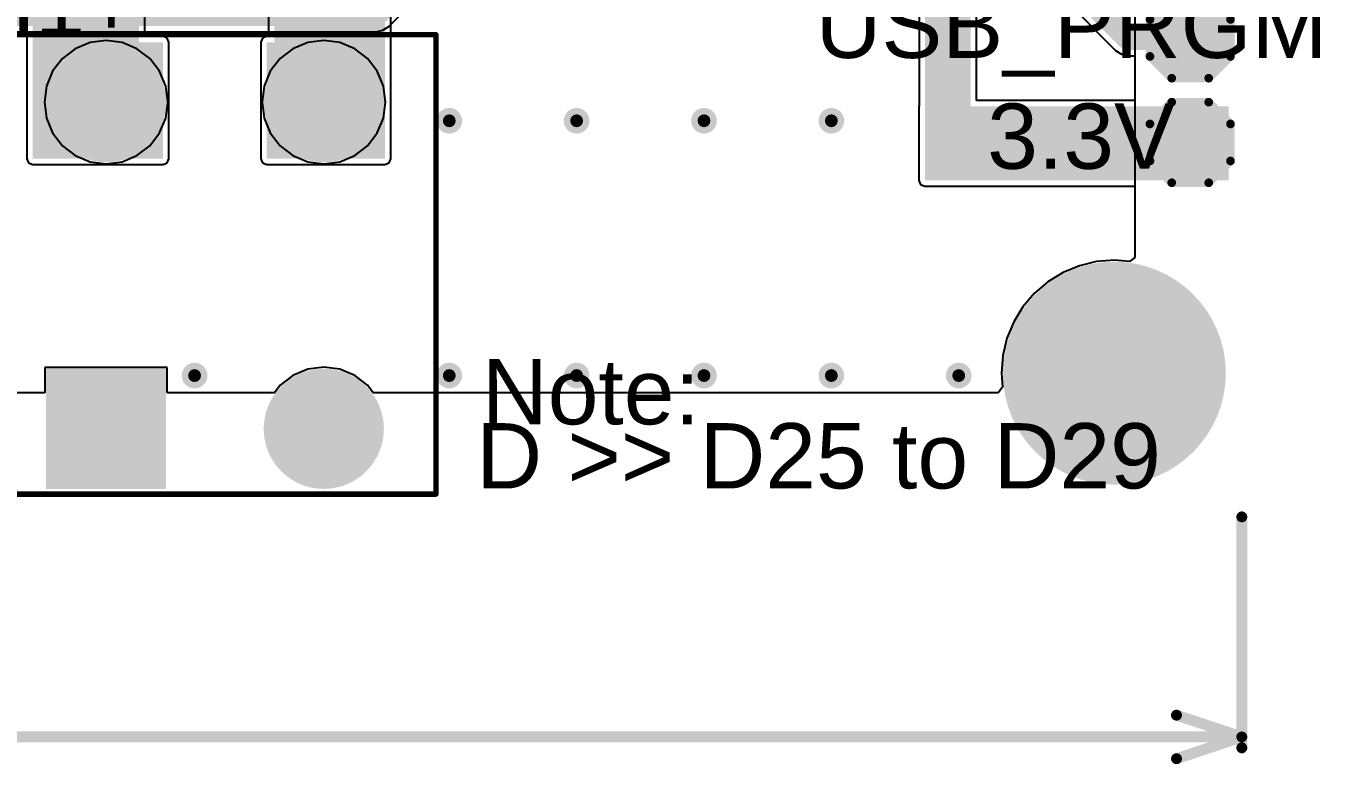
# Model space of a CAD drawing. Header units: millimetres. Extents: x -0.27 to 4.7, y -0.39 to 2.83.
# Drawn here: x 3.508 to 4.697, y -0.364 to 0.314 of the extents above; entities that cross this region are included whole.
import ezdxf

# ---------------------------------------------------------------- set-up
doc = ezdxf.new("R2010")
doc.units = ezdxf.units.MM
doc.header["$MEASUREMENT"] = 0
for name, color, linetype in [('BottomLayer', 5, 'Continuous'), ('BottomSolder', 6, 'Continuous'), ('Mechanical1', 6, 'Continuous'), ('MultiLayer', 9, 'Continuous'), ('PadHoleLayer', 156, 'Continuous'), ('TopLayer', 1, 'Continuous'), ('TopOverlay', 2, 'Continuous'), ('TopPaste', 8, 'Continuous'), ('TopSolder', 216, 'Continuous'), ('ViaHoleLayer', 16, 'Continuous')]:
    doc.layers.add(name, color=color, linetype=linetype)
doc.styles.add('Arial', font='', dxfattribs={"height": 0.2})
doc.styles.get('Arial').set_extended_font_data('Arial')

# ---------------------------------------------------------------- blocks, each defined once
blk = doc.blocks.new('HA0200500000G_5')
at = {"layer": 'BottomLayer'}
h = blk.add_hatch(color=5, dxfattribs=at)
edge = h.paths.add_edge_path()
edge.add_arc((-0.1, 0.15), 0.0512, 0, 360)
h = blk.add_hatch(color=5, dxfattribs=at)
edge = h.paths.add_edge_path()
edge.add_arc((0.1, 0.15), 0.0512, 0, 360)
blk.add_hatch(color=5, dxfattribs=at).paths.add_polyline_path([(-0.1512, -0.0988), (-0.0488, -0.0988), (-0.0488, -0.2012), (-0.1512, -0.2012)])
h = blk.add_hatch(color=5, dxfattribs=at)
edge = h.paths.add_edge_path()
edge.add_arc((0.1, -0.15), 0.0512, 0, 360)
at = {"layer": 'BottomSolder'}
h = blk.add_hatch(color=6, dxfattribs=at)
edge = h.paths.add_edge_path()
edge.add_arc((-0.1, 0.15), 0.0552, 0, 360)
h = blk.add_hatch(color=6, dxfattribs=at)
edge = h.paths.add_edge_path()
edge.add_arc((0.1, 0.15), 0.0552, 0, 360)
blk.add_hatch(color=6, dxfattribs=at).paths.add_polyline_path([(-0.1552, -0.0948), (-0.0448, -0.0948), (-0.0448, -0.2052), (-0.1552, -0.2052)])
h = blk.add_hatch(color=6, dxfattribs=at)
edge = h.paths.add_edge_path()
edge.add_arc((0.1, -0.15), 0.0552, 0, 360)
at = {"layer": 'MultiLayer'}
h = blk.add_hatch(color=9, dxfattribs=at)
edge = h.paths.add_edge_path()
edge.add_arc((-0.1, 0.15), 0.0512, 0, 360)
h = blk.add_hatch(color=9, dxfattribs=at)
edge = h.paths.add_edge_path()
edge.add_arc((0.1, 0.15), 0.0512, 0, 360)
blk.add_hatch(color=9, dxfattribs=at).paths.add_polyline_path([(-0.1512, -0.0988), (-0.0488, -0.0988), (-0.0488, -0.2012), (-0.1512, -0.2012)])
h = blk.add_hatch(color=9, dxfattribs=at)
edge = h.paths.add_edge_path()
edge.add_arc((0.1, -0.15), 0.0512, 0, 360)
at = {"layer": 'PadHoleLayer'}
h = blk.add_hatch(color=156, dxfattribs=at)
edge = h.paths.add_edge_path()
edge.add_arc((-0.1, 0.15), 0.0256, 0, 360)
h = blk.add_hatch(color=156, dxfattribs=at)
edge = h.paths.add_edge_path()
edge.add_arc((0.1, 0.15), 0.0256, 0, 360)
h = blk.add_hatch(color=156, dxfattribs=at)
edge = h.paths.add_edge_path()
edge.add_arc((-0.1, -0.15), 0.0256, 0, 360)
h = blk.add_hatch(color=156, dxfattribs=at)
edge = h.paths.add_edge_path()
edge.add_arc((0.1, -0.15), 0.0256, 0, 360)
at = {"layer": 'TopLayer'}
h = blk.add_hatch(color=1, dxfattribs=at)
edge = h.paths.add_edge_path()
edge.add_arc((-0.1, 0.15), 0.0512, 0, 360)
h = blk.add_hatch(color=1, dxfattribs=at)
edge = h.paths.add_edge_path()
edge.add_arc((0.1, 0.15), 0.0512, 0, 360)
blk.add_hatch(color=1, dxfattribs=at).paths.add_polyline_path([(-0.1512, -0.0988), (-0.0488, -0.0988), (-0.0488, -0.2012), (-0.1512, -0.2012)])
h = blk.add_hatch(color=1, dxfattribs=at)
edge = h.paths.add_edge_path()
edge.add_arc((0.1, -0.15), 0.0512, 0, 360)
at = {"layer": 'TopSolder'}
h = blk.add_hatch(color=216, dxfattribs=at)
edge = h.paths.add_edge_path()
edge.add_arc((-0.1, 0.15), 0.0552, 0, 360)
h = blk.add_hatch(color=216, dxfattribs=at)
edge = h.paths.add_edge_path()
edge.add_arc((0.1, 0.15), 0.0552, 0, 360)
blk.add_hatch(color=216, dxfattribs=at).paths.add_polyline_path([(-0.1552, -0.0948), (-0.0448, -0.0948), (-0.0448, -0.2052), (-0.1552, -0.2052)])
h = blk.add_hatch(color=216, dxfattribs=at)
edge = h.paths.add_edge_path()
edge.add_arc((0.1, -0.15), 0.0552, 0, 360)
at = {"layer": 'TopOverlay'}
for points, const_width in [([(-0.301, -0.21), (-0.301, 0.212)], 0.005), ([(-0.301, 0.212), (0.203, 0.212)], 0.005), ([(0.203, -0.21), (0.203, 0.212)], 0.005), ([(-0.234, -0.202), (-0.234, -0.171)], 0.01), ([(-0.245, -0.191), (-0.234, -0.202)], 0.01), ([(-0.234, -0.202), (-0.223, -0.191)], 0.01), ([(-0.301, -0.21), (-0.195, -0.21)], 0.005), ([(-0.195, -0.21), (0.203, -0.21)], 0.005)]:
    blk.add_lwpolyline(points, dxfattribs=dict(at, const_width=const_width))
for points, const_width in [([(-0.3023, 0.212, 1), (-0.2998, 0.212, 1)], 0.0025), ([(-0.3023, 0.212, 1), (-0.2998, 0.212, 1)], 0.0025), ([(0.2018, 0.212, 1), (0.2042, 0.212, 1)], 0.0025), ([(0.2018, 0.212, 1), (0.2042, 0.212, 1)], 0.0025), ([(-0.2365, -0.171, 1), (-0.2315, -0.171, 1)], 0.005), ([(-0.2475, -0.191, 1), (-0.2425, -0.191, 1)], 0.005), ([(-0.2255, -0.191, 1), (-0.2205, -0.191, 1)], 0.005), ([(-0.2365, -0.202, 1), (-0.2315, -0.202, 1)], 0.005), ([(-0.2365, -0.202, 1), (-0.2315, -0.202, 1)], 0.005), ([(-0.2365, -0.202, 1), (-0.2315, -0.202, 1)], 0.005), ([(-0.3023, -0.21, 1), (-0.2998, -0.21, 1)], 0.0025), ([(-0.3023, -0.21, 1), (-0.2998, -0.21, 1)], 0.0025), ([(-0.1963, -0.21, 1), (-0.1938, -0.21, 1)], 0.0025), ([(-0.1963, -0.21, 1), (-0.1938, -0.21, 1)], 0.0025), ([(0.2018, -0.21, 1), (0.2042, -0.21, 1)], 0.0025), ([(0.2018, -0.21, 1), (0.2042, -0.21, 1)], 0.0025)]:
    blk.add_lwpolyline(points, format="xyb", close=True, dxfattribs=dict(at, const_width=const_width))
blk.add_text('PCB Edge', height=0.01575, dxfattribs=at).set_placement((-0.285, -0.1608))
blk = doc.blocks.new('T__________106')
at = {"layer": 'TopLayer'}
blk.add_hatch(color=1, dxfattribs=at).paths.add_polyline_path([(0.015, 0.03), (-0.015, 0.03), (-0.03, 0.015), (-0.03, -0.015), (-0.015, -0.03), (0.015, -0.03), (0.03, -0.015), (0.03, 0.015)])
at = {"layer": 'TopPaste'}
blk.add_hatch(color=8, dxfattribs=at).paths.add_polyline_path([(0.015, 0.03), (-0.015, 0.03), (-0.03, 0.015), (-0.03, -0.015), (-0.015, -0.03), (0.015, -0.03), (0.03, -0.015), (0.03, 0.015)])
at = {"layer": 'TopSolder'}
blk.add_hatch(color=216, dxfattribs=at).paths.add_polyline_path([(0.017, 0.034), (-0.017, 0.034), (-0.034, 0.017), (-0.034, -0.017), (-0.017, -0.034), (0.017, -0.034), (0.034, -0.017), (0.034, 0.017)])
at = {"layer": 'TopOverlay', "const_width": 0.00787}
for points in [[(-0.037, 0.017), (-0.017, 0.037)], [(-0.017, 0.037), (0.017, 0.037)], [(-0.017, 0.037), (0.017, 0.037)], [(0.017, 0.037), (0.037, 0.017)], [(-0.037, -0.017), (-0.037, 0.017)], [(0.037, -0.017), (0.037, 0.017)], [(-0.037, -0.017), (-0.017, -0.037)], [(0.017, -0.037), (0.037, -0.017)], [(-0.017, -0.037), (0.017, -0.037)], [(-0.017, -0.037), (0.017, -0.037)]]:
    blk.add_lwpolyline(points, dxfattribs=at)
at = {"layer": 'TopOverlay', "const_width": 0.00394}
for points in [[(-0.019, 0.037, 1), (-0.015, 0.037, 1)], [(-0.019, 0.037, 1), (-0.015, 0.037, 1)], [(-0.019, 0.037, 1), (-0.015, 0.037, 1)], [(0.015, 0.037, 1), (0.019, 0.037, 1)], [(0.015, 0.037, 1), (0.019, 0.037, 1)], [(0.015, 0.037, 1), (0.019, 0.037, 1)], [(-0.039, 0.017, 1), (-0.035, 0.017, 1)], [(-0.039, 0.017, 1), (-0.035, 0.017, 1)], [(0.035, 0.017, 1), (0.039, 0.017, 1)], [(0.035, 0.017, 1), (0.039, 0.017, 1)], [(-0.039, -0.017, 1), (-0.035, -0.017, 1)], [(-0.039, -0.017, 1), (-0.035, -0.017, 1)], [(0.035, -0.017, 1), (0.039, -0.017, 1)], [(0.035, -0.017, 1), (0.039, -0.017, 1)], [(-0.019, -0.037, 1), (-0.015, -0.037, 1)], [(-0.019, -0.037, 1), (-0.015, -0.037, 1)], [(-0.019, -0.037, 1), (-0.015, -0.037, 1)], [(0.015, -0.037, 1), (0.019, -0.037, 1)], [(0.015, -0.037, 1), (0.019, -0.037, 1)], [(0.015, -0.037, 1), (0.019, -0.037, 1)]]:
    blk.add_lwpolyline(points, format="xyb", close=True, dxfattribs=at)
blk = doc.blocks.new('T__________109')
at = {"layer": 'TopLayer'}
blk.add_hatch(color=1, dxfattribs=at).paths.add_polyline_path([(0.015, 0.03), (-0.015, 0.03), (-0.03, 0.015), (-0.03, -0.015), (-0.015, -0.03), (0.015, -0.03), (0.03, -0.015), (0.03, 0.015)])
at = {"layer": 'TopPaste'}
blk.add_hatch(color=8, dxfattribs=at).paths.add_polyline_path([(0.015, 0.03), (-0.015, 0.03), (-0.03, 0.015), (-0.03, -0.015), (-0.015, -0.03), (0.015, -0.03), (0.03, -0.015), (0.03, 0.015)])
at = {"layer": 'TopSolder'}
blk.add_hatch(color=216, dxfattribs=at).paths.add_polyline_path([(0.017, 0.034), (-0.017, 0.034), (-0.034, 0.017), (-0.034, -0.017), (-0.017, -0.034), (0.017, -0.034), (0.034, -0.017), (0.034, 0.017)])
at = {"layer": 'TopOverlay', "const_width": 0.00787}
for points in [[(-0.037, 0.017), (-0.017, 0.037)], [(-0.017, 0.037), (0.017, 0.037)], [(-0.017, 0.037), (0.017, 0.037)], [(0.017, 0.037), (0.037, 0.017)], [(-0.037, -0.017), (-0.037, 0.017)], [(0.037, -0.017), (0.037, 0.017)], [(-0.037, -0.017), (-0.017, -0.037)], [(0.017, -0.037), (0.037, -0.017)], [(-0.017, -0.037), (0.017, -0.037)], [(-0.017, -0.037), (0.017, -0.037)]]:
    blk.add_lwpolyline(points, dxfattribs=at)
at = {"layer": 'TopOverlay', "const_width": 0.00394}
for points in [[(-0.019, 0.037, 1), (-0.015, 0.037, 1)], [(-0.019, 0.037, 1), (-0.015, 0.037, 1)], [(-0.019, 0.037, 1), (-0.015, 0.037, 1)], [(0.015, 0.037, 1), (0.019, 0.037, 1)], [(0.015, 0.037, 1), (0.019, 0.037, 1)], [(0.015, 0.037, 1), (0.019, 0.037, 1)], [(-0.039, 0.017, 1), (-0.035, 0.017, 1)], [(-0.039, 0.017, 1), (-0.035, 0.017, 1)], [(0.035, 0.017, 1), (0.039, 0.017, 1)], [(0.035, 0.017, 1), (0.039, 0.017, 1)], [(-0.039, -0.017, 1), (-0.035, -0.017, 1)], [(-0.039, -0.017, 1), (-0.035, -0.017, 1)], [(0.035, -0.017, 1), (0.039, -0.017, 1)], [(0.035, -0.017, 1), (0.039, -0.017, 1)], [(-0.019, -0.037, 1), (-0.015, -0.037, 1)], [(-0.019, -0.037, 1), (-0.015, -0.037, 1)], [(-0.019, -0.037, 1), (-0.015, -0.037, 1)], [(0.015, -0.037, 1), (0.019, -0.037, 1)], [(0.015, -0.037, 1), (0.019, -0.037, 1)], [(0.015, -0.037, 1), (0.019, -0.037, 1)]]:
    blk.add_lwpolyline(points, format="xyb", close=True, dxfattribs=at)

msp = doc.modelspace()

# ---------------------------------------------------------------- hatches: boundary and pattern name
at = {"layer": 'BottomLayer'}
h = msp.add_hatch(color=5, dxfattribs=at)
edge = h.paths.add_edge_path()
edge.add_arc((3.8971, 0.2268), 0.0118, 0, 360)
h = msp.add_hatch(color=5, dxfattribs=at)
edge = h.paths.add_edge_path()
edge.add_arc((4.0141, 0.2268), 0.0118, 0, 360)
h = msp.add_hatch(color=5, dxfattribs=at)
edge = h.paths.add_edge_path()
edge.add_arc((4.1311, 0.2268), 0.0118, 0, 360)
h = msp.add_hatch(color=5, dxfattribs=at)
edge = h.paths.add_edge_path()
edge.add_arc((4.2481, 0.2268), 0.0118, 0, 360)
h = msp.add_hatch(color=5, dxfattribs=at)
edge = h.paths.add_edge_path()
edge.add_arc((4.5081, -0.005), 0.0984, 0, 360)
h = msp.add_hatch(color=5, dxfattribs=at)
edge = h.paths.add_edge_path()
edge.add_arc((3.6631, -0.0072), 0.0118, 0, 360)
h = msp.add_hatch(color=5, dxfattribs=at)
edge = h.paths.add_edge_path()
edge.add_arc((3.8971, -0.0072), 0.0118, 0, 360)
h = msp.add_hatch(color=5, dxfattribs=at)
edge = h.paths.add_edge_path()
edge.add_arc((4.0141, -0.0072), 0.0118, 0, 360)
h = msp.add_hatch(color=5, dxfattribs=at)
edge = h.paths.add_edge_path()
edge.add_arc((4.1311, -0.0072), 0.0118, 0, 360)
h = msp.add_hatch(color=5, dxfattribs=at)
edge = h.paths.add_edge_path()
edge.add_arc((4.2481, -0.0072), 0.0118, 0, 360)
h = msp.add_hatch(color=5, dxfattribs=at)
edge = h.paths.add_edge_path()
edge.add_arc((4.3651, -0.0072), 0.0118, 0, 360)
at = {"layer": 'BottomSolder'}
h = msp.add_hatch(color=6, dxfattribs=at)
edge = h.paths.add_edge_path()
edge.add_arc((3.8971, 0.2268), 0.00591, 0, 360)
h = msp.add_hatch(color=6, dxfattribs=at)
edge = h.paths.add_edge_path()
edge.add_arc((4.0141, 0.2268), 0.00591, 0, 360)
h = msp.add_hatch(color=6, dxfattribs=at)
edge = h.paths.add_edge_path()
edge.add_arc((4.1311, 0.2268), 0.00591, 0, 360)
h = msp.add_hatch(color=6, dxfattribs=at)
edge = h.paths.add_edge_path()
edge.add_arc((4.2481, 0.2268), 0.00591, 0, 360)
h = msp.add_hatch(color=6, dxfattribs=at)
edge = h.paths.add_edge_path()
edge.add_arc((4.5081, -0.005), 0.1024, 0, 360)
h = msp.add_hatch(color=6, dxfattribs=at)
edge = h.paths.add_edge_path()
edge.add_arc((3.6631, -0.0072), 0.00591, 0, 360)
h = msp.add_hatch(color=6, dxfattribs=at)
edge = h.paths.add_edge_path()
edge.add_arc((3.8971, -0.0072), 0.00591, 0, 360)
h = msp.add_hatch(color=6, dxfattribs=at)
edge = h.paths.add_edge_path()
edge.add_arc((4.0141, -0.0072), 0.00591, 0, 360)
h = msp.add_hatch(color=6, dxfattribs=at)
edge = h.paths.add_edge_path()
edge.add_arc((4.1311, -0.0072), 0.00591, 0, 360)
h = msp.add_hatch(color=6, dxfattribs=at)
edge = h.paths.add_edge_path()
edge.add_arc((4.2481, -0.0072), 0.00591, 0, 360)
h = msp.add_hatch(color=6, dxfattribs=at)
edge = h.paths.add_edge_path()
edge.add_arc((4.3651, -0.0072), 0.00591, 0, 360)
at = {"layer": 'MultiLayer'}
h = msp.add_hatch(color=9, dxfattribs=at)
edge = h.paths.add_edge_path()
edge.add_arc((4.5081, -0.005), 0.0984, 0, 360)
at = {"layer": 'PadHoleLayer'}
h = msp.add_hatch(color=156, dxfattribs=at)
edge = h.paths.add_edge_path()
edge.add_arc((4.5081, -0.005), 0.061, 0, 360)
at = {"layer": 'TopLayer'}
for points in [[(4.3341, 0.197), (4.3761, 0.197), (4.3761, 1.028), (4.3341, 1.028)], [(3.7364, 0.1919), (3.838, 0.1919), (3.838, 0.4399), (3.7364, 0.4399)], [(3.612, 0.438), (3.5144, 0.438), (3.5144, 0.1919), (3.612, 0.1919)], [(3.6342, 0.2989), (3.596, 0.2989), (3.596, 0.1919), (3.6342, 0.1919)], [(3.7294, 0.1919), (3.7544, 0.1919), (3.7544, 0.2989), (3.7294, 0.2989)], [(4.613, 0.172), (4.613, 0.24), (4.334, 0.24), (4.334, 0.172)]]:
    msp.add_hatch(color=1, dxfattribs=at).paths.add_polyline_path(points)
h = msp.add_hatch(color=1, dxfattribs=at)
edge = h.paths.add_edge_path()
edge.add_arc((3.8971, 0.2268), 0.0118, 0, 360)
h = msp.add_hatch(color=1, dxfattribs=at)
edge = h.paths.add_edge_path()
edge.add_arc((4.0141, 0.2268), 0.0118, 0, 360)
h = msp.add_hatch(color=1, dxfattribs=at)
edge = h.paths.add_edge_path()
edge.add_arc((4.1311, 0.2268), 0.0118, 0, 360)
h = msp.add_hatch(color=1, dxfattribs=at)
edge = h.paths.add_edge_path()
edge.add_arc((4.2481, 0.2268), 0.0118, 0, 360)
h = msp.add_hatch(color=1, dxfattribs=at)
edge = h.paths.add_edge_path()
edge.add_arc((4.5081, -0.005), 0.0984, 0, 360)
h = msp.add_hatch(color=1, dxfattribs=at)
edge = h.paths.add_edge_path()
edge.add_arc((3.6631, -0.0072), 0.0118, 0, 360)
h = msp.add_hatch(color=1, dxfattribs=at)
edge = h.paths.add_edge_path()
edge.add_arc((3.8971, -0.0072), 0.0118, 0, 360)
h = msp.add_hatch(color=1, dxfattribs=at)
edge = h.paths.add_edge_path()
edge.add_arc((4.0141, -0.0072), 0.0118, 0, 360)
h = msp.add_hatch(color=1, dxfattribs=at)
edge = h.paths.add_edge_path()
edge.add_arc((4.1311, -0.0072), 0.0118, 0, 360)
h = msp.add_hatch(color=1, dxfattribs=at)
edge = h.paths.add_edge_path()
edge.add_arc((4.2481, -0.0072), 0.0118, 0, 360)
h = msp.add_hatch(color=1, dxfattribs=at)
edge = h.paths.add_edge_path()
edge.add_arc((4.3651, -0.0072), 0.0118, 0, 360)
at = {"layer": 'TopSolder'}
h = msp.add_hatch(color=216, dxfattribs=at)
edge = h.paths.add_edge_path()
edge.add_arc((3.8971, 0.2268), 0.00591, 0, 360)
h = msp.add_hatch(color=216, dxfattribs=at)
edge = h.paths.add_edge_path()
edge.add_arc((4.0141, 0.2268), 0.00591, 0, 360)
h = msp.add_hatch(color=216, dxfattribs=at)
edge = h.paths.add_edge_path()
edge.add_arc((4.1311, 0.2268), 0.00591, 0, 360)
h = msp.add_hatch(color=216, dxfattribs=at)
edge = h.paths.add_edge_path()
edge.add_arc((4.2481, 0.2268), 0.00591, 0, 360)
h = msp.add_hatch(color=216, dxfattribs=at)
edge = h.paths.add_edge_path()
edge.add_arc((4.5081, -0.005), 0.1024, 0, 360)
h = msp.add_hatch(color=216, dxfattribs=at)
edge = h.paths.add_edge_path()
edge.add_arc((3.6631, -0.0072), 0.00591, 0, 360)
h = msp.add_hatch(color=216, dxfattribs=at)
edge = h.paths.add_edge_path()
edge.add_arc((3.8971, -0.0072), 0.00591, 0, 360)
h = msp.add_hatch(color=216, dxfattribs=at)
edge = h.paths.add_edge_path()
edge.add_arc((4.0141, -0.0072), 0.00591, 0, 360)
h = msp.add_hatch(color=216, dxfattribs=at)
edge = h.paths.add_edge_path()
edge.add_arc((4.1311, -0.0072), 0.00591, 0, 360)
h = msp.add_hatch(color=216, dxfattribs=at)
edge = h.paths.add_edge_path()
edge.add_arc((4.2481, -0.0072), 0.00591, 0, 360)
h = msp.add_hatch(color=216, dxfattribs=at)
edge = h.paths.add_edge_path()
edge.add_arc((4.3651, -0.0072), 0.00591, 0, 360)
at = {"layer": 'ViaHoleLayer'}
h = msp.add_hatch(color=16, dxfattribs=at)
edge = h.paths.add_edge_path()
edge.add_arc((3.8971, 0.2268), 0.00591, 0, 360)
h = msp.add_hatch(color=16, dxfattribs=at)
edge = h.paths.add_edge_path()
edge.add_arc((4.0141, 0.2268), 0.00591, 0, 360)
h = msp.add_hatch(color=16, dxfattribs=at)
edge = h.paths.add_edge_path()
edge.add_arc((4.1311, 0.2268), 0.00591, 0, 360)
h = msp.add_hatch(color=16, dxfattribs=at)
edge = h.paths.add_edge_path()
edge.add_arc((4.2481, 0.2268), 0.00591, 0, 360)
h = msp.add_hatch(color=16, dxfattribs=at)
edge = h.paths.add_edge_path()
edge.add_arc((3.6631, -0.0072), 0.00591, 0, 360)
h = msp.add_hatch(color=16, dxfattribs=at)
edge = h.paths.add_edge_path()
edge.add_arc((3.8971, -0.0072), 0.00591, 0, 360)
h = msp.add_hatch(color=16, dxfattribs=at)
edge = h.paths.add_edge_path()
edge.add_arc((4.0141, -0.0072), 0.00591, 0, 360)
h = msp.add_hatch(color=16, dxfattribs=at)
edge = h.paths.add_edge_path()
edge.add_arc((4.1311, -0.0072), 0.00591, 0, 360)
h = msp.add_hatch(color=16, dxfattribs=at)
edge = h.paths.add_edge_path()
edge.add_arc((4.2481, -0.0072), 0.00591, 0, 360)
h = msp.add_hatch(color=16, dxfattribs=at)
edge = h.paths.add_edge_path()
edge.add_arc((4.3651, -0.0072), 0.00591, 0, 360)

# ---------------------------------------------------------------- linework, layer by layer
at = {"layer": 'BottomLayer'}
for p, q in [((4.527, 0.8138), (4.527, 0.1013)), ((3.8415, 0.3134), (3.9675, 0.4395)), ((3.8299, 0.3086), (3.8362, 0.3099)), ((3.8362, 0.3099), (3.8415, 0.3134)), ((3.479, 0.3086), (3.8299, 0.3086)), ((3.5672, 0.2987), (3.5535, 0.293)), ((3.5818, 0.3006), (3.5672, 0.2987)), ((3.5965, 0.2987), (3.5818, 0.3006)), ((3.6102, 0.293), (3.5965, 0.2987)), ((3.7672, 0.2987), (3.7535, 0.293)), ((3.7818, 0.3006), (3.7672, 0.2987)), ((3.7965, 0.2987), (3.7818, 0.3006)), ((3.8102, 0.293), (3.7965, 0.2987)), ((3.5535, 0.293), (3.5418, 0.284)), ((3.6219, 0.284), (3.6102, 0.293)), ((3.7535, 0.293), (3.7418, 0.284)), ((3.8219, 0.284), (3.8102, 0.293)), ((3.5418, 0.284), (3.5327, 0.2723)), ((3.6309, 0.2723), (3.6219, 0.284)), ((3.7418, 0.284), (3.7327, 0.2723)), ((3.8309, 0.2723), (3.8219, 0.284)), ((3.5327, 0.2723), (3.5271, 0.2586)), ((3.6366, 0.2586), (3.6309, 0.2723)), ((3.7327, 0.2723), (3.7271, 0.2586)), ((3.8366, 0.2586), (3.8309, 0.2723)), ((3.5271, 0.2586), (3.5252, 0.2439)), ((3.6385, 0.2439), (3.6366, 0.2586)), ((3.7271, 0.2586), (3.7252, 0.2439)), ((3.8385, 0.2439), (3.8366, 0.2586)), ((3.5252, 0.2439), (3.5271, 0.2293)), ((3.6366, 0.2293), (3.6385, 0.2439)), ((3.7252, 0.2439), (3.7271, 0.2293)), ((3.8366, 0.2293), (3.8385, 0.2439)), ((3.5271, 0.2293), (3.5327, 0.2156)), ((3.6309, 0.2156), (3.6366, 0.2293)), ((3.7271, 0.2293), (3.7327, 0.2156)), ((3.8309, 0.2156), (3.8366, 0.2293)), ((3.5327, 0.2156), (3.5418, 0.2039)), ((3.6219, 0.2039), (3.6309, 0.2156)), ((3.7327, 0.2156), (3.7418, 0.2039)), ((3.8219, 0.2039), (3.8309, 0.2156)), ((3.5418, 0.2039), (3.5535, 0.1949)), ((3.6102, 0.1949), (3.6219, 0.2039)), ((3.7418, 0.2039), (3.7535, 0.1949)), ((3.8102, 0.1949), (3.8219, 0.2039)), ((3.5535, 0.1949), (3.5672, 0.1892)), ((3.5965, 0.1892), (3.6102, 0.1949)), ((3.7535, 0.1949), (3.7672, 0.1892)), ((3.7965, 0.1892), (3.8102, 0.1949)), ((3.5672, 0.1892), (3.5818, 0.1873)), ((3.5818, 0.1873), (3.5965, 0.1892)), ((3.7672, 0.1892), (3.7818, 0.1873)), ((3.7818, 0.1873), (3.7965, 0.1892)), ((4.4918, 0.0975), (4.476, 0.0937)), ((4.5081, 0.0987), (4.4918, 0.0975)), ((4.522, 0.0976), (4.5081, 0.0987)), ((4.527, 0.1013), (4.522, 0.0976)), ((4.461, 0.0874), (4.4471, 0.0789)), ((4.476, 0.0937), (4.461, 0.0874)), ((4.4471, 0.0789), (4.4347, 0.0684)), ((4.4347, 0.0684), (4.4241, 0.056)), ((4.4241, 0.056), (4.4156, 0.0421)), ((4.4156, 0.0421), (4.4094, 0.0271)), ((4.4094, 0.0271), (4.4056, 0.0112)), ((3.638, 0.0001), (3.5256, 0.0001)), ((3.5256, 0.0001), (3.5256, -0.023)), ((3.638, -0.023), (3.638, 0.0001)), ((3.7818, 0.0006), (3.7672, -0.0013)), ((3.7965, -0.0013), (3.7818, 0.0006)), ((4.4056, 0.0112), (4.4043, -0.005)), ((3.7535, -0.007), (3.7418, -0.016)), ((3.7672, -0.0013), (3.7535, -0.007)), ((3.8102, -0.007), (3.7965, -0.0013)), ((3.8219, -0.016), (3.8102, -0.007)), ((4.4043, -0.005), (4.4053, -0.018)), ((3.5256, -0.023), (3.1995, -0.023)), ((3.7364, -0.023), (3.638, -0.023)), ((3.7418, -0.016), (3.7364, -0.023)), ((3.8273, -0.023), (3.8219, -0.016)), ((4.4013, -0.023), (3.8273, -0.023)), ((4.4053, -0.018), (4.4013, -0.023))]:
    msp.add_line(p, q, dxfattribs=at)
at = {"layer": 'BottomLayer', "const_width": 0.022}
for points in [[(3.8299, 0.3249), (3.956, 0.451)], [(3.4748, 0.3249), (3.8299, 0.3249)]]:
    msp.add_lwpolyline(points, dxfattribs=at)
at = {"layer": 'BottomLayer', "const_width": 0.011}
msp.add_lwpolyline([(3.8244, 0.3249, 1), (3.8354, 0.3249, 1)], format="xyb", close=True, dxfattribs=at)
msp.add_lwpolyline([(3.8244, 0.3249, 1), (3.8354, 0.3249, 1)], format="xyb", close=True, dxfattribs=at)
at = {"layer": 'Mechanical1', "const_width": 0.01}
for points in [[(4.6252, -0.3491), (4.6252, -0.137)], [(4.5652, -0.3191), (4.6252, -0.3391)], [(2.5189, -0.3391), (4.6252, -0.3391)], [(4.5652, -0.3591), (4.6252, -0.3391)]]:
    msp.add_lwpolyline(points, dxfattribs=at)
at = {"layer": 'Mechanical1', "const_width": 0.005}
for points in [[(4.6227, -0.137, 1), (4.6277, -0.137, 1)], [(4.5627, -0.3191, 1), (4.5677, -0.3191, 1)], [(4.6227, -0.3391, 1), (4.6277, -0.3391, 1)], [(4.6227, -0.3391, 1), (4.6277, -0.3391, 1)], [(4.6227, -0.3391, 1), (4.6277, -0.3391, 1)], [(4.6227, -0.3491, 1), (4.6277, -0.3491, 1)], [(4.5627, -0.3591, 1), (4.5677, -0.3591, 1)]]:
    msp.add_lwpolyline(points, format="xyb", close=True, dxfattribs=at)
at = {"layer": 'TopLayer'}
for p, q in [((4.3815, 0.2454), (4.3815, 0.9212)), ((3.8434, 0.1919), (3.8434, 0.4399)), ((3.509, 0.438), (3.509, 0.1919)), ((4.3287, 0.3926), (4.3287, 0.2404)), ((3.6174, 0.3044), (3.6174, 0.3733)), ((3.731, 0.3759), (3.731, 0.3044)), ((4.4693, 0.3314), (4.5093, 0.2914)), ((3.6342, 0.3044), (3.6174, 0.3044)), ((3.638, 0.3028), (3.6342, 0.3044)), ((3.6396, 0.2989), (3.638, 0.3028)), ((3.6396, 0.1919), (3.6396, 0.2989)), ((3.7256, 0.3028), (3.724, 0.2989)), ((3.724, 0.2989), (3.724, 0.1919)), ((3.7294, 0.3044), (3.7256, 0.3028)), ((3.731, 0.3044), (3.7294, 0.3044)), ((4.5093, 0.2914), (4.5146, 0.2879)), ((4.5146, 0.2879), (4.5208, 0.2866)), ((4.5208, 0.2866), (4.527, 0.2866)), ((4.527, 0.2866), (4.527, 0.2454)), ((4.3287, 0.2404), (4.3285, 0.24)), ((4.3285, 0.24), (4.3285, 0.172)), ((4.527, 0.2454), (4.3815, 0.2454)), ((3.509, 0.1919), (3.5106, 0.1881)), ((3.638, 0.1881), (3.6396, 0.1919)), ((3.724, 0.1919), (3.7256, 0.1881)), ((3.8418, 0.1881), (3.8434, 0.1919)), ((3.5106, 0.1881), (3.5144, 0.1865)), ((3.5144, 0.1865), (3.6342, 0.1865)), ((3.6342, 0.1865), (3.638, 0.1881)), ((3.7256, 0.1881), (3.7294, 0.1865)), ((3.7294, 0.1865), (3.838, 0.1865)), ((3.838, 0.1865), (3.8418, 0.1881)), ((4.3285, 0.172), (4.3301, 0.1682)), ((4.3301, 0.1682), (4.334, 0.1666)), ((4.334, 0.1666), (4.527, 0.1666)), ((4.527, 0.1666), (4.527, 0.1013)), ((4.4918, 0.0975), (4.476, 0.0937)), ((4.5081, 0.0987), (4.4918, 0.0975)), ((4.522, 0.0976), (4.5081, 0.0987)), ((4.527, 0.1013), (4.522, 0.0976)), ((4.461, 0.0874), (4.4471, 0.0789)), ((4.476, 0.0937), (4.461, 0.0874)), ((4.4471, 0.0789), (4.4347, 0.0684)), ((4.4347, 0.0684), (4.4241, 0.056)), ((4.4241, 0.056), (4.4156, 0.0421)), ((4.4156, 0.0421), (4.4094, 0.0271)), ((4.4094, 0.0271), (4.4056, 0.0112)), ((3.638, 0.0001), (3.5256, 0.0001)), ((3.5256, 0.0001), (3.5256, -0.023)), ((3.638, -0.023), (3.638, 0.0001)), ((3.7818, 0.0006), (3.7672, -0.0013)), ((3.7965, -0.0013), (3.7818, 0.0006)), ((4.4056, 0.0112), (4.4043, -0.005)), ((3.7535, -0.007), (3.7418, -0.016)), ((3.7672, -0.0013), (3.7535, -0.007)), ((3.8102, -0.007), (3.7965, -0.0013)), ((3.8219, -0.016), (3.8102, -0.007)), ((4.4043, -0.005), (4.4053, -0.018)), ((3.5256, -0.023), (3.1995, -0.023)), ((3.7364, -0.023), (3.638, -0.023)), ((3.7418, -0.016), (3.7364, -0.023)), ((3.8273, -0.023), (3.8219, -0.016)), ((4.4013, -0.023), (3.8273, -0.023)), ((4.4053, -0.018), (4.4013, -0.023))]:
    msp.add_line(p, q, dxfattribs=at)
for points, const_width in [([(4.4808, 0.3429), (4.5208, 0.3029)], 0.022), ([(4.5208, 0.3029), (4.5778, 0.3029)], 0.022), ([(3.7808, 0.2449), (3.7818, 0.2439)], 0.04), ([(4.3551, 0.2189), (4.3651, 0.2089)], 0.022), ([(4.5758, 0.2089), (4.5778, 0.2069)], 0.022)]:
    msp.add_lwpolyline(points, dxfattribs=dict(at, const_width=const_width))
for points, const_width in [([(4.5153, 0.3029, 1), (4.5263, 0.3029, 1)], 0.011), ([(4.5153, 0.3029, 1), (4.5263, 0.3029, 1)], 0.011), ([(4.5723, 0.3029, 1), (4.5833, 0.3029, 1)], 0.011), ([(3.7708, 0.2449, 1), (3.7908, 0.2449, 1)], 0.02), ([(3.7718, 0.2439, 1), (3.7918, 0.2439, 1)], 0.02), ([(4.3496, 0.2189, 1), (4.3606, 0.2189, 1)], 0.011), ([(4.3596, 0.2089, 1), (4.3706, 0.2089, 1)], 0.011), ([(4.5703, 0.2089, 1), (4.5813, 0.2089, 1)], 0.011), ([(4.5723, 0.2069, 1), (4.5833, 0.2069, 1)], 0.011)]:
    msp.add_lwpolyline(points, format="xyb", close=True, dxfattribs=dict(at, const_width=const_width))

# ---------------------------------------------------------------- block references
for name, p in [('T__________109', (4.5778, 0.3029)), ('HA0200500000G_5', (3.6818, 0.0939)), ('T__________106', (4.5778, 0.2069))]:
    msp.add_blockref(name, p)

# ---------------------------------------------------------------- texts
at = {"layer": 'TopOverlay', "style": 'Arial'}
for s, height, p in [('-TH1+', 0.05906, (3.3792, 0.3049)), ('USB_PRGM', 0.06, (4.2336, 0.2845)), ('3.3V', 0.06, (4.3913, 0.1827)), ('Note:', 0.06, (3.927, -0.052)), ('D >> D25 to D29', 0.06, (3.9219, -0.1109))]:
    msp.add_text(s, height=height, rotation=360, dxfattribs=at).set_placement(p)

doc.saveas('drawing.dxf')
